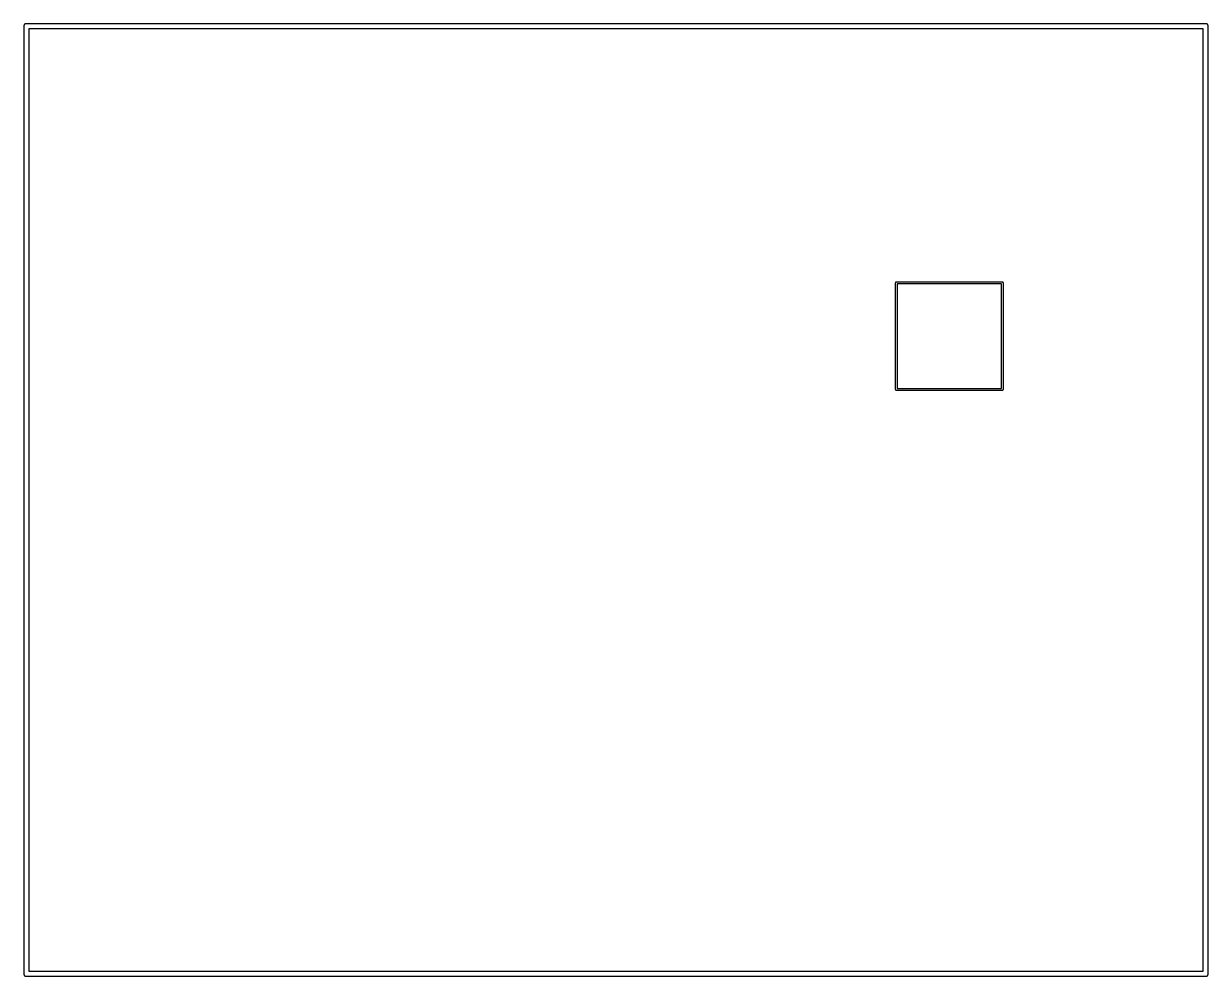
# Model space of a CAD drawing. Header units: metres. Extents: x -36 to 46.2, y -5.1 to 60.9.
import ezdxf

# ---------------------------------------------------------------- set-up
doc = ezdxf.new("R2010")
doc.units = ezdxf.units.M

msp = doc.modelspace()

# ---------------------------------------------------------------- linework, layer by layer
for points in [[(-35.991, 60.725), (-35.991, -4.96), (-35.991, -4.961), (-35.991, -4.962), (-35.99, -4.975), (-35.99, -4.976), (-35.99, -4.977), (-35.99, -4.979), (-35.99, -4.98), (-35.988, -4.992), (-35.988, -4.993), (-35.988, -4.995), (-35.987, -4.996), (-35.987, -4.997), (-35.984, -5.009), (-35.984, -5.01), (-35.983, -5.011), (-35.983, -5.013), (-35.983, -5.014), (-35.978, -5.025), (-35.978, -5.027), (-35.978, -5.028), (-35.977, -5.029), (-35.977, -5.03), (-35.971, -5.041), (-35.971, -5.042), (-35.97, -5.043), (-35.969, -5.045), (-35.969, -5.046), (-35.962, -5.056), (-35.962, -5.057), (-35.961, -5.058), (-35.96, -5.059), (-35.96, -5.06), (-35.952, -5.07), (-35.952, -5.071), (-35.951, -5.072), (-35.95, -5.073), (-35.949, -5.074), (-35.941, -5.083), (-35.94, -5.084), (-35.939, -5.085), (-35.938, -5.086), (-35.937, -5.087), (-35.928, -5.095), (-35.927, -5.096), (-35.926, -5.097), (-35.925, -5.098), (-35.924, -5.098), (-35.914, -5.106), (-35.913, -5.107), (-35.912, -5.107), (-35.911, -5.108), (-35.91, -5.109), (-35.9, -5.115), (-35.898, -5.116), (-35.897, -5.116), (-35.896, -5.117), (-35.895, -5.117), (-35.884, -5.123), (-35.883, -5.123), (-35.882, -5.124), (-35.881, -5.124), (-35.879, -5.124), (-35.868, -5.129), (-35.866, -5.129), (-35.865, -5.129), (-35.864, -5.13), (-35.863, -5.13), (-35.851, -5.133), (-35.85, -5.133), (-35.848, -5.134), (-35.847, -5.134), (-35.846, -5.134), (-35.834, -5.136), (-35.832, -5.136), (-35.831, -5.136), (-35.83, -5.136), (-35.829, -5.136), (-35.816, -5.137), (-35.815, -5.137), (-35.814, -5.137), (45.974, -5.137), (45.975, -5.137), (45.976, -5.137), (45.989, -5.136), (45.99, -5.136), (45.991, -5.136), (45.992, -5.136), (45.994, -5.136), (46.006, -5.134), (46.007, -5.134), (46.008, -5.134), (46.01, -5.133), (46.011, -5.133), (46.023, -5.13), (46.024, -5.13), (46.025, -5.129), (46.026, -5.129), (46.028, -5.129), (46.039, -5.124), (46.041, -5.124), (46.042, -5.124), (46.043, -5.123), (46.044, -5.123), (46.055, -5.117), (46.056, -5.117), (46.057, -5.116), (46.058, -5.116), (46.059, -5.115), (46.07, -5.109), (46.071, -5.108), (46.072, -5.107), (46.073, -5.107), (46.074, -5.106), (46.084, -5.098), (46.085, -5.098), (46.086, -5.097), (46.087, -5.096), (46.088, -5.095), (46.097, -5.087), (46.098, -5.086), (46.099, -5.085), (46.1, -5.084), (46.101, -5.083), (46.109, -5.074), (46.11, -5.073), (46.111, -5.072), (46.112, -5.071), (46.112, -5.07), (46.12, -5.06), (46.12, -5.059), (46.121, -5.058), (46.122, -5.057), (46.122, -5.056), (46.129, -5.046), (46.129, -5.045), (46.13, -5.043), (46.131, -5.042), (46.131, -5.041), (46.136, -5.03), (46.137, -5.029), (46.137, -5.028), (46.138, -5.027), (46.138, -5.025), (46.143, -5.014), (46.143, -5.013), (46.143, -5.011), (46.144, -5.01), (46.144, -5.009), (46.147, -4.997), (46.147, -4.996), (46.148, -4.995), (46.148, -4.993), (46.148, -4.992), (46.15, -4.98), (46.15, -4.979), (46.15, -4.977), (46.15, -4.976), (46.15, -4.975), (46.151, -4.962), (46.151, -4.961), (46.151, -4.96), (46.151, 60.725), (46.151, 60.726), (46.151, 60.727), (46.15, 60.74), (46.15, 60.741), (46.15, 60.742), (46.15, 60.743), (46.15, 60.745), (46.148, 60.757), (46.148, 60.758), (46.148, 60.759), (46.147, 60.761), (46.147, 60.762), (46.144, 60.774), (46.144, 60.775), (46.143, 60.776), (46.143, 60.777), (46.143, 60.779), (46.138, 60.79), (46.138, 60.791), (46.137, 60.793), (46.137, 60.794), (46.136, 60.795), (46.131, 60.806), (46.131, 60.807), (46.13, 60.808), (46.129, 60.809), (46.129, 60.81), (46.122, 60.821), (46.122, 60.822), (46.121, 60.823), (46.12, 60.824), (46.12, 60.825), (46.112, 60.835), (46.112, 60.836), (46.111, 60.837), (46.11, 60.838), (46.109, 60.839), (46.101, 60.848), (46.1, 60.849), (46.099, 60.85), (46.098, 60.851), (46.097, 60.852), (46.088, 60.86), (46.087, 60.861), (46.086, 60.862), (46.085, 60.863), (46.084, 60.863), (46.074, 60.871), (46.073, 60.871), (46.072, 60.872), (46.071, 60.873), (46.07, 60.873), (46.059, 60.88), (46.058, 60.88), (46.057, 60.881), (46.056, 60.882), (46.055, 60.882), (46.044, 60.887), (46.043, 60.888), (46.042, 60.888), (46.041, 60.889), (46.039, 60.889), (46.028, 60.894), (46.026, 60.894), (46.025, 60.894), (46.024, 60.895), (46.023, 60.895), (46.011, 60.898), (46.01, 60.898), (46.008, 60.899), (46.007, 60.899), (46.006, 60.899), (45.994, 60.901), (45.992, 60.901), (45.991, 60.901), (45.99, 60.901), (45.989, 60.901), (45.976, 60.902), (45.975, 60.902), (45.974, 60.902), (-35.814, 60.902), (-35.815, 60.902), (-35.816, 60.902), (-35.829, 60.901), (-35.83, 60.901), (-35.831, 60.901), (-35.832, 60.901), (-35.834, 60.901), (-35.846, 60.899), (-35.847, 60.899), (-35.848, 60.899), (-35.85, 60.898), (-35.851, 60.898), (-35.863, 60.895), (-35.864, 60.895), (-35.865, 60.894), (-35.866, 60.894), (-35.868, 60.894), (-35.879, 60.889), (-35.881, 60.889), (-35.882, 60.888), (-35.883, 60.888), (-35.884, 60.887), (-35.892, 60.884), (-35.895, 60.882), (-35.896, 60.882), (-35.897, 60.881), (-35.898, 60.88), (-35.9, 60.88), (-35.91, 60.873), (-35.911, 60.873), (-35.912, 60.872), (-35.913, 60.871), (-35.914, 60.871), (-35.924, 60.863), (-35.925, 60.863), (-35.926, 60.862), (-35.927, 60.861), (-35.928, 60.86), (-35.937, 60.852), (-35.938, 60.851), (-35.939, 60.85), (-35.94, 60.849), (-35.941, 60.848), (-35.949, 60.839), (-35.95, 60.838), (-35.951, 60.837), (-35.952, 60.836), (-35.952, 60.835), (-35.96, 60.825), (-35.96, 60.824), (-35.961, 60.823), (-35.962, 60.822), (-35.962, 60.821), (-35.969, 60.81), (-35.969, 60.809), (-35.97, 60.808), (-35.971, 60.807), (-35.971, 60.806), (-35.977, 60.795), (-35.977, 60.794), (-35.978, 60.793), (-35.978, 60.791), (-35.978, 60.79), (-35.983, 60.779), (-35.983, 60.777), (-35.983, 60.776), (-35.984, 60.775), (-35.984, 60.774), (-35.987, 60.762), (-35.987, 60.761), (-35.988, 60.759), (-35.988, 60.758), (-35.988, 60.757), (-35.99, 60.745), (-35.99, 60.743), (-35.99, 60.742), (-35.99, 60.741), (-35.99, 60.74), (-35.991, 60.727), (-35.991, 60.726), (-35.991, 60.725)], [(-35.637, 60.548), (-35.637, -4.783), (45.797, -4.783), (45.797, 60.548), (-35.637, 60.548)], [(24.511, 35.497), (31.877, 35.497), (31.878, 35.497), (31.879, 35.497), (31.881, 35.497), (31.882, 35.497), (31.883, 35.498), (31.884, 35.498), (31.886, 35.498), (31.887, 35.498), (31.888, 35.498), (31.889, 35.498), (31.89, 35.499), (31.892, 35.499), (31.893, 35.499), (31.894, 35.5), (31.895, 35.5), (31.896, 35.5), (31.897, 35.501), (31.899, 35.501), (31.9, 35.502), (31.901, 35.502), (31.902, 35.502), (31.903, 35.503), (31.904, 35.504), (31.905, 35.504), (31.906, 35.505), (31.908, 35.505), (31.909, 35.506), (31.91, 35.506), (31.911, 35.507), (31.912, 35.508), (31.913, 35.508), (31.914, 35.509), (31.915, 35.51), (31.916, 35.511), (31.917, 35.511), (31.918, 35.512), (31.919, 35.513), (31.919, 35.514), (31.92, 35.515), (31.921, 35.516), (31.922, 35.516), (31.923, 35.517), (31.924, 35.518), (31.925, 35.519), (31.925, 35.52), (31.926, 35.521), (31.927, 35.522), (31.928, 35.523), (31.928, 35.524), (31.929, 35.525), (31.93, 35.526), (31.93, 35.527), (31.931, 35.528), (31.932, 35.529), (31.932, 35.53), (31.933, 35.531), (31.933, 35.533), (31.934, 35.534), (31.934, 35.535), (31.935, 35.536), (31.935, 35.537), (31.936, 35.538), (31.936, 35.539), (31.937, 35.541), (31.937, 35.542), (31.937, 35.543), (31.938, 35.544), (31.938, 35.545), (31.938, 35.546), (31.938, 35.548), (31.939, 35.549), (31.939, 35.55), (31.939, 35.551), (31.939, 35.553), (31.939, 35.554), (31.939, 35.555), (31.94, 35.556), (31.94, 35.557), (31.94, 35.559), (31.94, 35.56), (31.94, 42.926), (31.94, 42.927), (31.94, 42.928), (31.94, 42.93), (31.939, 42.931), (31.939, 42.932), (31.939, 42.933), (31.939, 42.935), (31.939, 42.936), (31.939, 42.937), (31.938, 42.938), (31.938, 42.939), (31.938, 42.941), (31.938, 42.942), (31.937, 42.943), (31.937, 42.944), (31.937, 42.945), (31.936, 42.946), (31.936, 42.948), (31.935, 42.949), (31.935, 42.95), (31.934, 42.951), (31.934, 42.952), (31.933, 42.953), (31.933, 42.954), (31.932, 42.955), (31.932, 42.957), (31.931, 42.958), (31.93, 42.959), (31.93, 42.96), (31.929, 42.961), (31.928, 42.962), (31.928, 42.963), (31.927, 42.964), (31.926, 42.965), (31.925, 42.966), (31.925, 42.967), (31.924, 42.968), (31.923, 42.968), (31.922, 42.969), (31.921, 42.97), (31.92, 42.971), (31.919, 42.972), (31.919, 42.973), (31.918, 42.974), (31.917, 42.974), (31.916, 42.975), (31.915, 42.976), (31.914, 42.977), (31.913, 42.977), (31.912, 42.978), (31.911, 42.979), (31.91, 42.979), (31.909, 42.98), (31.908, 42.981), (31.906, 42.981), (31.905, 42.982), (31.904, 42.982), (31.903, 42.983), (31.902, 42.983), (31.901, 42.984), (31.9, 42.984), (31.899, 42.985), (31.897, 42.985), (31.896, 42.986), (31.895, 42.986), (31.894, 42.986), (31.893, 42.987), (31.892, 42.987), (31.89, 42.987), (31.889, 42.987), (31.888, 42.988), (31.887, 42.988), (31.886, 42.988), (31.884, 42.988), (31.883, 42.988), (31.882, 42.988), (31.881, 42.989), (31.879, 42.989), (31.878, 42.989), (31.877, 42.989), (24.511, 42.989), (24.51, 42.989), (24.508, 42.989), (24.507, 42.989), (24.506, 42.988), (24.505, 42.988), (24.504, 42.988), (24.502, 42.988), (24.501, 42.988), (24.5, 42.988), (24.499, 42.987), (24.498, 42.987), (24.496, 42.987), (24.495, 42.987), (24.494, 42.986), (24.493, 42.986), (24.492, 42.986), (24.49, 42.985), (24.489, 42.985), (24.488, 42.984), (24.487, 42.984), (24.486, 42.983), (24.485, 42.983), (24.484, 42.982), (24.482, 42.982), (24.481, 42.981), (24.48, 42.981), (24.479, 42.98), (24.478, 42.979), (24.477, 42.979), (24.476, 42.978), (24.475, 42.977), (24.474, 42.977), (24.473, 42.976), (24.472, 42.975), (24.471, 42.974), (24.47, 42.974), (24.469, 42.973), (24.468, 42.972), (24.467, 42.971), (24.467, 42.97), (24.466, 42.969), (24.465, 42.968), (24.464, 42.968), (24.463, 42.967), (24.462, 42.966), (24.462, 42.965), (24.461, 42.964), (24.46, 42.963), (24.459, 42.962), (24.459, 42.961), (24.458, 42.96), (24.457, 42.959), (24.457, 42.958), (24.456, 42.957), (24.456, 42.955), (24.455, 42.954), (24.455, 42.953), (24.454, 42.952), (24.453, 42.951), (24.453, 42.95), (24.453, 42.949), (24.452, 42.948), (24.452, 42.946), (24.451, 42.945), (24.451, 42.944), (24.451, 42.943), (24.45, 42.942), (24.45, 42.941), (24.45, 42.939), (24.449, 42.938), (24.449, 42.937), (24.449, 42.936), (24.449, 42.935), (24.449, 42.933), (24.449, 42.932), (24.448, 42.931), (24.448, 42.93), (24.448, 42.928), (24.448, 42.927), (24.448, 42.926), (24.448, 35.56), (24.448, 35.559), (24.448, 35.557), (24.448, 35.556), (24.448, 35.555), (24.449, 35.554), (24.449, 35.553), (24.449, 35.551), (24.449, 35.55), (24.449, 35.549), (24.449, 35.548), (24.45, 35.546), (24.45, 35.545), (24.45, 35.544), (24.451, 35.543), (24.451, 35.542), (24.451, 35.541), (24.452, 35.539), (24.452, 35.538), (24.453, 35.537), (24.453, 35.536), (24.453, 35.535), (24.454, 35.534), (24.455, 35.533), (24.455, 35.531), (24.456, 35.53), (24.456, 35.529), (24.457, 35.528), (24.457, 35.527), (24.458, 35.526), (24.459, 35.525), (24.459, 35.524), (24.46, 35.523), (24.461, 35.522), (24.462, 35.521), (24.462, 35.52), (24.463, 35.519), (24.464, 35.518), (24.465, 35.517), (24.466, 35.516), (24.467, 35.516), (24.467, 35.515), (24.468, 35.514), (24.469, 35.513), (24.47, 35.512), (24.471, 35.511), (24.472, 35.511), (24.473, 35.51), (24.474, 35.509), (24.475, 35.508), (24.476, 35.508), (24.477, 35.507), (24.478, 35.506), (24.479, 35.506), (24.48, 35.505), (24.481, 35.505), (24.482, 35.504), (24.484, 35.504), (24.485, 35.503), (24.486, 35.502), (24.487, 35.502), (24.488, 35.502), (24.489, 35.501), (24.49, 35.501), (24.492, 35.5), (24.493, 35.5), (24.494, 35.5), (24.495, 35.499), (24.496, 35.499), (24.498, 35.499), (24.499, 35.498), (24.5, 35.498), (24.501, 35.498), (24.502, 35.498), (24.504, 35.498), (24.505, 35.498), (24.506, 35.497), (24.507, 35.497), (24.508, 35.497), (24.51, 35.497), (24.511, 35.497)], [(24.574, 35.623), (31.814, 35.623), (31.814, 42.863), (24.574, 42.863), (24.574, 35.623)]]:
    msp.add_lwpolyline(points)

doc.saveas('drawing.dxf')
